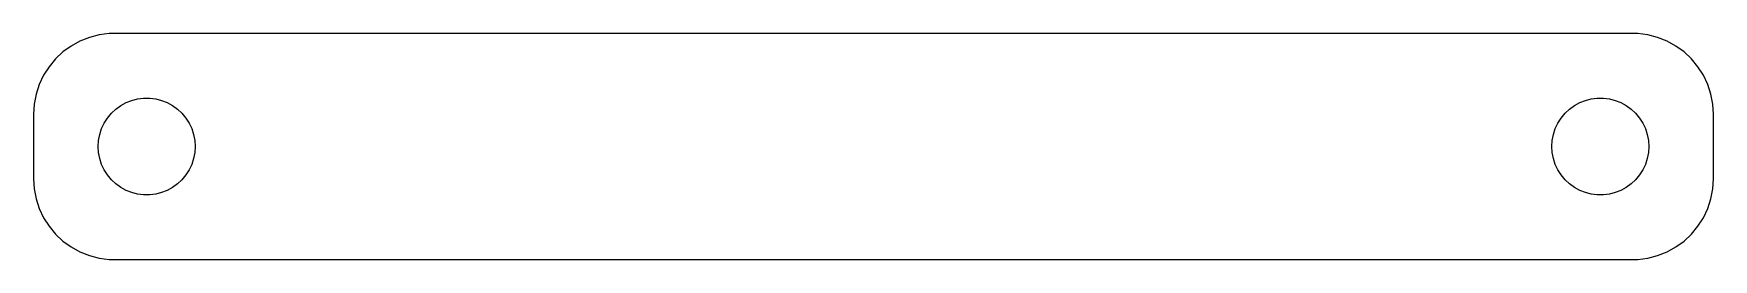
# Model space of a CAD drawing. Header units: metres. Extents: x -52 to 52, y -7 to 7.
import ezdxf

# ---------------------------------------------------------------- set-up
doc = ezdxf.new("R2010")
doc.units = ezdxf.units.M

msp = doc.modelspace()

# ---------------------------------------------------------------- linework, layer by layer
for p, q in [((-49.1289, 6.52412), (-49.6791, 6.22163)), ((-48.5451, 6.75528), (-49.1289, 6.52412)), ((-47.9369, 6.91142), (-48.5451, 6.75528)), ((-47.3139, 6.99013), (-47.9369, 6.91142)), ((47.3139, 6.99013), (-47.3139, 6.99013)), ((47.9369, 6.91142), (47.3139, 6.99013)), ((48.5451, 6.75528), (47.9369, 6.91142)), ((49.1289, 6.52412), (48.5451, 6.75528)), ((49.6791, 6.22163), (49.1289, 6.52412)), ((-50.6448, 5.42273), (-51.0451, 4.93892)), ((-50.1871, 5.85255), (-50.6448, 5.42273)), ((-49.6791, 6.22163), (-50.1871, 5.85255)), ((50.1871, 5.85255), (49.6791, 6.22163)), ((50.6448, 5.42273), (50.1871, 5.85255)), ((51.0451, 4.93892), (50.6448, 5.42273)), ((-51.3815, 4.40877), (-51.6489, 3.84062)), ((-51.0451, 4.93892), (-51.3815, 4.40877)), ((51.3815, 4.40877), (51.0451, 4.93892)), ((51.6489, 3.84062), (51.3815, 4.40877)), ((-51.8429, 3.24344), (-51.9606, 2.62666)), ((-51.6489, 3.84062), (-51.8429, 3.24344)), ((51.8429, 3.24344), (51.6489, 3.84062)), ((51.9606, 2.62666), (51.8429, 3.24344)), ((-51.9606, 2.62666), (-52, 2)), ((-47.1869, 2.05363), (-46.9123, 2.31154)), ((-46.9123, 2.31154), (-46.6075, 2.53297)), ((-46.6075, 2.53297), (-46.2773, 2.71448)), ((-46.2773, 2.71448), (-45.927, 2.85316)), ((-45.927, 2.85316), (-45.5621, 2.94685)), ((-45.5621, 2.94685), (-45.1884, 2.99408)), ((-45.1884, 2.99408), (-44.8116, 2.99408)), ((-44.8116, 2.99408), (-44.4379, 2.94685)), ((-44.4379, 2.94685), (-44.0729, 2.85316)), ((-44.0729, 2.85316), (-43.7227, 2.71448)), ((-43.7227, 2.71448), (-43.3925, 2.53297)), ((-43.3925, 2.53297), (-43.0877, 2.31154)), ((-43.0877, 2.31154), (-42.8131, 2.05363)), ((42.8131, 2.05363), (43.0877, 2.31154)), ((43.0877, 2.31154), (43.3925, 2.53297)), ((43.3925, 2.53297), (43.7227, 2.71448)), ((43.7227, 2.71448), (44.0729, 2.85316)), ((44.0729, 2.85316), (44.4379, 2.94685)), ((44.4379, 2.94685), (44.8116, 2.99408)), ((44.8116, 2.99408), (45.1884, 2.99408)), ((45.1884, 2.99408), (45.5621, 2.94685)), ((45.5621, 2.94685), (45.927, 2.85316)), ((45.927, 2.85316), (46.2773, 2.71448)), ((46.2773, 2.71448), (46.6075, 2.53297)), ((46.6075, 2.53297), (46.9123, 2.31154)), ((46.9123, 2.31154), (47.1869, 2.05363)), ((52, 2), (51.9606, 2.62666)), ((-52, 2), (-52, -2)), ((-47.9057, 0.746063), (-47.7893, 1.10437)), ((-47.7893, 1.10437), (-47.6289, 1.44525)), ((-47.6289, 1.44525), (-47.427, 1.76335)), ((-47.427, 1.76335), (-47.1869, 2.05363)), ((-42.8131, 2.05363), (-42.5729, 1.76335)), ((-42.5729, 1.76335), (-42.3711, 1.44525)), ((-42.3711, 1.44525), (-42.2107, 1.10437)), ((-42.2107, 1.10437), (-42.0942, 0.746063)), ((42.0942, 0.746063), (42.2107, 1.10437)), ((42.2107, 1.10437), (42.3711, 1.44525)), ((42.3711, 1.44525), (42.5729, 1.76335)), ((42.5729, 1.76335), (42.8131, 2.05363)), ((47.1869, 2.05363), (47.427, 1.76335)), ((47.427, 1.76335), (47.6289, 1.44525)), ((47.6289, 1.44525), (47.7893, 1.10437)), ((47.7893, 1.10437), (47.9057, 0.746063)), ((52, -2), (52, 2)), ((-48, 0), (-47.9763, 0.375992)), ((-47.9763, -0.375992), (-48, 0)), ((-47.9763, 0.375992), (-47.9057, 0.746063)), ((-42.0942, 0.746063), (-42.0237, 0.375992)), ((-42.0237, 0.375992), (-42, 0)), ((-42, 0), (-42.0237, -0.375992)), ((42, 0), (42.0237, 0.375992)), ((42.0237, -0.375992), (42, 0)), ((42.0237, 0.375992), (42.0942, 0.746063)), ((47.9057, 0.746063), (47.9763, 0.375992)), ((47.9763, 0.375992), (48, 0)), ((48, 0), (47.9763, -0.375992)), ((-47.9057, -0.746063), (-47.9763, -0.375992)), ((-47.7893, -1.10437), (-47.9057, -0.746063)), ((-42.0942, -0.746063), (-42.2107, -1.10437)), ((-42.0237, -0.375992), (-42.0942, -0.746063)), ((42.0942, -0.746063), (42.0237, -0.375992)), ((42.2107, -1.10437), (42.0942, -0.746063)), ((47.9057, -0.746063), (47.7893, -1.10437)), ((47.9763, -0.375992), (47.9057, -0.746063)), ((-52, -2), (-51.9606, -2.62666)), ((-47.6289, -1.44525), (-47.7893, -1.10437)), ((-47.427, -1.76335), (-47.6289, -1.44525)), ((-47.1869, -2.05363), (-47.427, -1.76335)), ((-46.9123, -2.31154), (-47.1869, -2.05363)), ((-42.8131, -2.05363), (-43.0877, -2.31154)), ((-42.5729, -1.76335), (-42.8131, -2.05363)), ((-42.3711, -1.44525), (-42.5729, -1.76335)), ((-42.2107, -1.10437), (-42.3711, -1.44525)), ((42.3711, -1.44525), (42.2107, -1.10437)), ((42.5729, -1.76335), (42.3711, -1.44525)), ((42.8131, -2.05363), (42.5729, -1.76335)), ((43.0877, -2.31154), (42.8131, -2.05363)), ((47.1869, -2.05363), (46.9123, -2.31154)), ((47.427, -1.76335), (47.1869, -2.05363)), ((47.6289, -1.44525), (47.427, -1.76335)), ((47.7893, -1.10437), (47.6289, -1.44525)), ((51.9606, -2.62666), (52, -2)), ((-51.9606, -2.62666), (-51.8429, -3.24344)), ((-46.6075, -2.53297), (-46.9123, -2.31154)), ((-46.2773, -2.71448), (-46.6075, -2.53297)), ((-45.927, -2.85316), (-46.2773, -2.71448)), ((-45.5621, -2.94685), (-45.927, -2.85316)), ((-45.1884, -2.99408), (-45.5621, -2.94685)), ((-44.8116, -2.99408), (-45.1884, -2.99408)), ((-44.4379, -2.94685), (-44.8116, -2.99408)), ((-44.0729, -2.85316), (-44.4379, -2.94685)), ((-43.7227, -2.71448), (-44.0729, -2.85316)), ((-43.3925, -2.53297), (-43.7227, -2.71448)), ((-43.0877, -2.31154), (-43.3925, -2.53297)), ((43.3925, -2.53297), (43.0877, -2.31154)), ((43.7227, -2.71448), (43.3925, -2.53297)), ((44.0729, -2.85316), (43.7227, -2.71448)), ((44.4379, -2.94685), (44.0729, -2.85316)), ((44.8116, -2.99408), (44.4379, -2.94685)), ((45.1884, -2.99408), (44.8116, -2.99408)), ((45.5621, -2.94685), (45.1884, -2.99408)), ((45.927, -2.85316), (45.5621, -2.94685)), ((46.2773, -2.71448), (45.927, -2.85316)), ((46.6075, -2.53297), (46.2773, -2.71448)), ((46.9123, -2.31154), (46.6075, -2.53297)), ((51.8429, -3.24344), (51.9606, -2.62666)), ((-51.8429, -3.24344), (-51.6489, -3.84062)), ((-51.6489, -3.84062), (-51.3815, -4.40877)), ((51.3815, -4.40877), (51.6489, -3.84062)), ((51.6489, -3.84062), (51.8429, -3.24344)), ((-51.3815, -4.40877), (-51.0451, -4.93892)), ((-51.0451, -4.93892), (-50.6448, -5.42273)), ((50.6448, -5.42273), (51.0451, -4.93892)), ((51.0451, -4.93892), (51.3815, -4.40877)), ((-50.6448, -5.42273), (-50.1871, -5.85255)), ((-50.1871, -5.85255), (-49.6791, -6.22163)), ((-49.6791, -6.22163), (-49.1289, -6.52412)), ((49.1289, -6.52412), (49.6791, -6.22163)), ((49.6791, -6.22163), (50.1871, -5.85255)), ((50.1871, -5.85255), (50.6448, -5.42273)), ((-49.1289, -6.52412), (-48.5451, -6.75528)), ((-48.5451, -6.75528), (-47.9369, -6.91142)), ((-47.9369, -6.91142), (-47.3139, -6.99013)), ((-47.3139, -6.99013), (47.3139, -6.99013)), ((47.3139, -6.99013), (47.9369, -6.91142)), ((47.9369, -6.91142), (48.5451, -6.75528)), ((48.5451, -6.75528), (49.1289, -6.52412))]:
    msp.add_line(p, q)

doc.saveas('drawing.dxf')
